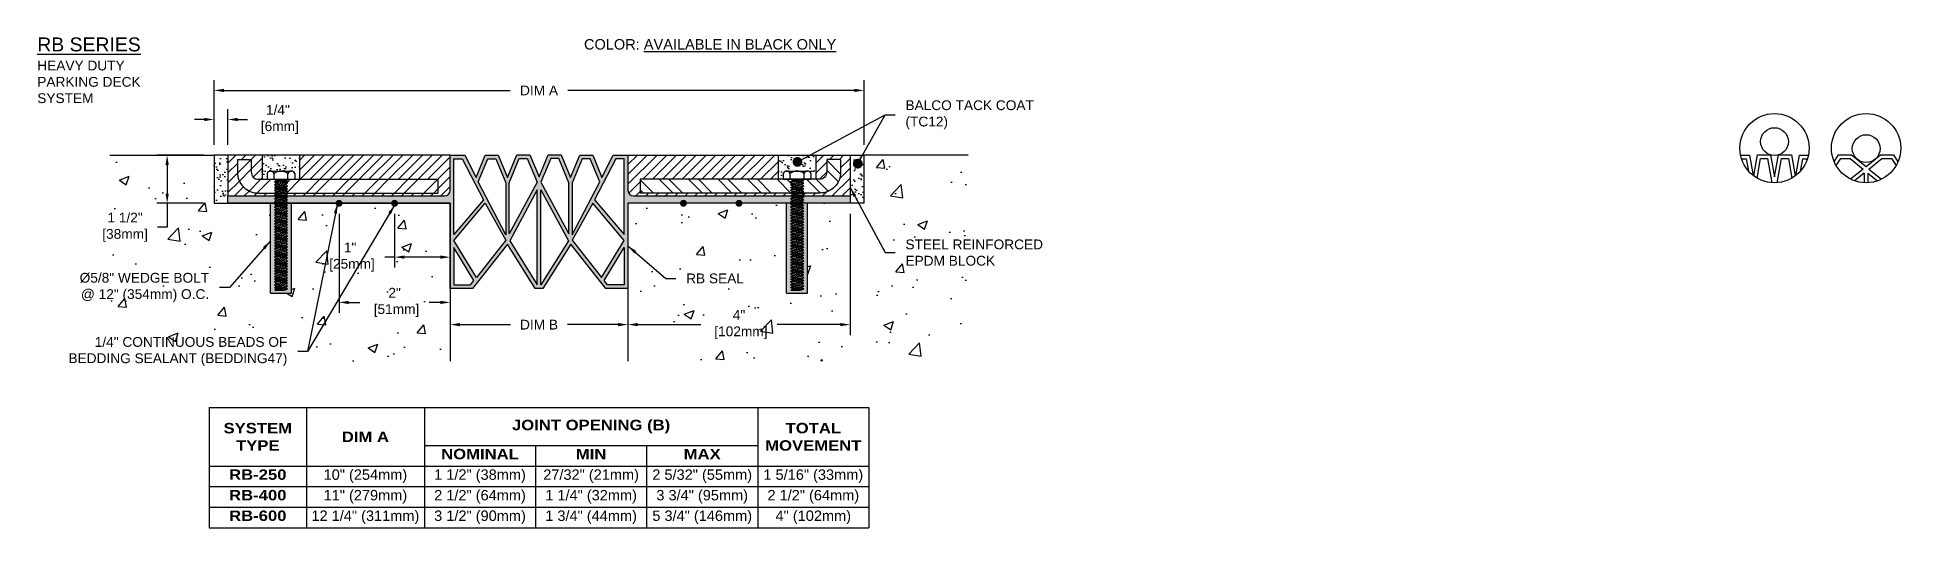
# Model space of a CAD drawing. Header units: inches. Extents: x 0 to 33.5, y -2.3 to 6.6.
import ezdxf

# ---------------------------------------------------------------- set-up
doc = ezdxf.new("R2010")
doc.units = ezdxf.units.IN
doc.header["$MEASUREMENT"] = 0
for name, color, linetype in [('Adhesives', 2, 'Continuous'), ('Anchors', 4, 'Continuous'), ('Border', 7, 'Continuous'), ('Conditions', 1, 'Continuous'), ('Dimensions', 3, 'Continuous'), ('SEAL', 5, 'Continuous'), ('TABLE', 1, 'Continuous'), ('Text', 2, 'Continuous')]:
    doc.layers.add(name, color=color, linetype=linetype)
doc.styles.add('ARIAL', font='arial.ttf')
doc.styles.add('Arial Bold', font='')
doc.styles.get("Standard").update_dxf_attribs({"font": 'arial.ttf'})
doc.styles.get('Arial Bold').set_extended_font_data('Arial Black')
doc.dimstyles.new('ARIAL', dxfattribs={"dimscale": 1.5, "dimtxt": 0.1175, "dimasz": 0.1175, "dimexe": 0.125, "dimexo": 0.125, "dimgap": 0.125, "dimtad": 0, "dimtih": 1, "dimtoh": 1, "dimdec": 5, "dimzin": 0, "dimdsep": 46, "dimlunit": 4, "dimtxsty": 'ARIAL', "dimcen": 0.09, "dimadec": 0, "dimazin": 0, "dimtfac": 1, "dimtdec": 5, "dimtofl": 0, "dimtmove": 0, "dimatfit": 3, "dimfxl": 0, "dimfrac": 2, "dimtolj": 1, "dimtzin": 0, "dimarcsym": 0})

# ---------------------------------------------------------------- blocks, each defined once
blk = doc.blocks.new('RB SEAL')
h = blk.add_hatch(color=256)
h.paths.add_polyline_path([(11.583, 1.717), (7.683, 1.717, -0.414214), (7.583, 1.817), (7.583, 2.45), (7.316, 2.45), (7.116, 2.05), (6.95, 2.45), (6.716, 2.45), (6.55, 2.05), (6.383, 2.455), (6.15, 2.455), (5.983, 2.058), (5.816, 2.455), (5.583, 2.455), (5.416, 2.05), (5.25, 2.45), (5.016, 2.45), (4.85, 2.05), (4.65, 2.45), (4.383, 2.45), (4.383, 1.817, -0.414214), (4.283, 1.717), (0.383, 1.717), (0.383, 1.584), (4.383, 1.584), (4.383, 0.05), (4.783, 0.05), (5.413, 0.85), (5.913, 0.05), (6.053, 0.05), (6.553, 0.85), (7.183, 0.05), (7.583, 0.05), (7.583, 1.584), (11.583, 1.584)])
h.paths.add_polyline_path([(4.45, 2.384), (4.599, 2.384), (4.983, 1.647), (4.45, 1.02)], flags=16)
h.paths.add_polyline_path([(5.016, 1.584), (5.386, 0.922), (4.856, 0.25), (4.45, 0.917)], flags=17)
h.paths.add_polyline_path([(4.889, 1.972), (5.061, 2.384), (5.205, 2.384), (5.386, 1.95), (5.386, 1.019)], flags=16)
h.paths.add_polyline_path([(4.45, 0.789), (4.812, 0.194), (4.751, 0.117), (4.45, 0.117)], flags=16)
h.paths.add_polyline_path([(5.447, 1.95), (5.628, 2.388), (5.772, 2.388), (5.95, 1.965), (5.447, 1.036)], flags=16)
h.paths.add_polyline_path([(5.95, 1.825), (5.95, 0.117), (5.455, 0.909)], flags=16)
h.paths.add_polyline_path([(6.016, 1.825), (6.511, 0.909), (6.016, 0.117)], flags=16)
h.paths.add_polyline_path([(6.016, 1.965), (6.194, 2.388), (6.338, 2.388), (6.519, 1.95), (6.519, 1.036)], flags=16)
h.paths.add_polyline_path([(6.58, 1.95), (6.761, 2.384), (6.905, 2.384), (7.077, 1.972), (6.58, 1.019)], flags=16)
h.paths.add_polyline_path([(6.58, 0.922), (6.95, 1.584), (7.516, 0.917), (7.11, 0.25)], flags=16)
h.paths.add_polyline_path([(6.983, 1.647), (7.367, 2.384), (7.516, 2.384), (7.516, 1.02)], flags=16)
h.paths.add_polyline_path([(7.154, 0.194), (7.516, 0.789), (7.516, 0.117), (7.215, 0.117)], flags=16)
for p, q in [((4.383, 1.817), (4.383, 2.45)), ((4.383, 2.45), (4.65, 2.45)), ((4.65, 2.45), (4.85, 2.05)), ((4.85, 2.05), (5.016, 2.45)), ((5.016, 2.45), (5.25, 2.45)), ((5.25, 2.45), (5.416, 2.05)), ((5.416, 2.05), (5.583, 2.455)), ((5.583, 2.455), (5.816, 2.455)), ((5.816, 2.455), (5.983, 2.058)), ((5.983, 2.058), (6.15, 2.455)), ((6.15, 2.455), (6.383, 2.455)), ((6.383, 2.455), (6.55, 2.05)), ((6.55, 2.05), (6.716, 2.45)), ((6.716, 2.45), (6.95, 2.45)), ((6.95, 2.45), (7.116, 2.05)), ((7.116, 2.05), (7.316, 2.45)), ((7.316, 2.45), (7.583, 2.45)), ((7.583, 2.45), (7.583, 1.817)), ((0.383, 1.584), (0.383, 1.717)), ((0.383, 1.717), (4.283, 1.717)), ((7.683, 1.717), (11.583, 1.717)), ((11.583, 1.717), (11.583, 1.584)), ((4.383, 1.584), (0.383, 1.584)), ((4.383, 0.05), (4.383, 1.584)), ((11.583, 1.584), (7.583, 1.584)), ((7.583, 1.584), (7.583, 0.05)), ((5.413, 0.85), (4.783, 0.05)), ((5.913, 0.05), (5.413, 0.85)), ((6.553, 0.85), (6.053, 0.05)), ((7.183, 0.05), (6.553, 0.85)), ((4.783, 0.05), (4.383, 0.05)), ((6.053, 0.05), (5.913, 0.05)), ((7.583, 0.05), (7.183, 0.05))]:
    blk.add_line(p, q)
for points in [[(4.45, 1.02), (4.45, 2.384), (4.599, 2.384), (4.983, 1.647)], [(5.386, 1.019), (4.889, 1.972), (5.061, 2.384), (5.205, 2.384), (5.386, 1.95)], [(5.772, 2.388), (5.95, 1.965), (5.447, 1.036), (5.447, 1.95), (5.628, 2.388)], [(6.194, 2.388), (6.016, 1.965), (6.519, 1.036), (6.519, 1.95), (6.338, 2.388)], [(6.58, 1.019), (7.077, 1.972), (6.905, 2.384), (6.761, 2.384), (6.58, 1.95)], [(7.516, 1.02), (7.516, 2.384), (7.367, 2.384), (6.983, 1.647)], [(5.95, 0.117), (5.95, 1.825), (5.455, 0.909)], [(6.016, 0.117), (6.016, 1.825), (6.511, 0.909)], [(5.386, 0.922), (4.856, 0.25), (4.45, 0.917), (5.016, 1.584)], [(6.58, 0.922), (7.11, 0.25), (7.516, 0.917), (6.95, 1.584)], [(4.751, 0.117), (4.812, 0.194), (4.45, 0.789), (4.45, 0.117)], [(7.215, 0.117), (7.154, 0.194), (7.516, 0.789), (7.516, 0.117)]]:
    blk.add_lwpolyline(points, close=True)
for centre, start, end in [((4.283, 1.817), 270, 0), ((7.683, 1.817), 180, 270)]:
    blk.add_arc(centre, 0.1, start, end)
blk = doc.blocks.new('EPOXY ANCHOR')
blk.add_hatch(color=256).paths.add_polyline_path([(0.188, -0.435), (0.102, -0.435), (0.085, -0.445), (0.085, -0.455), (0.119, -0.475), (0.085, -0.495), (0.085, -0.505), (0.119, -0.525), (0.085, -0.545), (0.085, -0.555), (0.119, -0.575), (0.085, -0.595), (0.085, -0.605), (0.119, -0.625), (0.085, -0.645), (0.085, -0.655), (0.119, -0.675), (0.085, -0.695), (0.085, -0.705), (0.119, -0.725), (0.085, -0.745), (0.085, -0.755), (0.119, -0.775), (0.085, -0.795), (0.085, -0.805), (0.119, -0.825), (0.085, -0.845), (0.085, -0.855), (0.119, -0.875), (0.085, -0.895), (0.085, -0.905), (0.119, -0.925), (0.085, -0.945), (0.085, -0.955), (0.119, -0.975), (0.085, -0.995), (0.085, -1.005), (0.119, -1.025), (0.085, -1.045), (0.085, -1.055), (0.119, -1.075), (0.085, -1.095), (0.085, -1.105), (0.119, -1.125), (0.085, -1.145), (0.085, -1.155), (0.119, -1.175), (0.085, -1.195), (0.085, -1.205), (0.119, -1.225), (0.085, -1.245), (0.085, -1.255), (0.119, -1.275), (0.085, -1.295), (0.085, -1.305), (0.119, -1.325), (0.085, -1.345), (0.085, -1.355), (0.119, -1.375), (0.085, -1.395), (0.085, -1.405), (0.119, -1.425), (0.085, -1.445), (0.085, -1.455), (0.119, -1.475), (0.085, -1.495), (0.085, -1.505), (0.119, -1.525), (0.085, -1.545), (0.085, -1.555), (0.119, -1.575), (0.085, -1.595), (0.085, -1.605), (0.119, -1.625), (0.085, -1.645), (0.085, -1.655), (0.119, -1.675), (0.085, -1.695), (0.085, -1.705), (0.119, -1.725), (0.085, -1.745), (0.085, -1.755), (0.119, -1.775), (0.085, -1.795), (0.085, -1.805), (0.119, -1.825), (0.085, -1.845), (0.085, -1.855), (0.119, -1.875), (0.085, -1.895), (0.085, -1.905), (0.119, -1.925), (0.085, -1.945), (0.085, -1.955), (0.119, -1.975), (0.085, -1.995), (0.048, -2), (-0.11, -2), (-0.085, -1.98), (-0.085, -1.97), (-0.119, -1.95), (-0.085, -1.93), (-0.085, -1.92), (-0.119, -1.9), (-0.085, -1.88), (-0.085, -1.87), (-0.119, -1.85), (-0.085, -1.83), (-0.085, -1.82), (-0.119, -1.8), (-0.085, -1.78), (-0.085, -1.77), (-0.119, -1.75), (-0.085, -1.73), (-0.085, -1.72), (-0.119, -1.7), (-0.085, -1.68), (-0.085, -1.67), (-0.119, -1.65), (-0.085, -1.63), (-0.085, -1.62), (-0.119, -1.6), (-0.085, -1.58), (-0.085, -1.57), (-0.119, -1.55), (-0.085, -1.53), (-0.085, -1.52), (-0.119, -1.5), (-0.085, -1.48), (-0.085, -1.47), (-0.119, -1.45), (-0.085, -1.43), (-0.085, -1.42), (-0.119, -1.4), (-0.085, -1.38), (-0.085, -1.37), (-0.119, -1.35), (-0.085, -1.33), (-0.085, -1.32), (-0.119, -1.3), (-0.085, -1.28), (-0.085, -1.27), (-0.119, -1.25), (-0.085, -1.23), (-0.085, -1.22), (-0.119, -1.2), (-0.085, -1.18), (-0.085, -1.17), (-0.119, -1.15), (-0.085, -1.13), (-0.085, -1.12), (-0.119, -1.1), (-0.085, -1.08), (-0.085, -1.07), (-0.119, -1.05), (-0.085, -1.03), (-0.085, -1.02), (-0.119, -1), (-0.085, -0.98), (-0.085, -0.97), (-0.119, -0.95), (-0.085, -0.93), (-0.085, -0.92), (-0.119, -0.9), (-0.085, -0.88), (-0.085, -0.87), (-0.119, -0.85), (-0.085, -0.83), (-0.085, -0.82), (-0.119, -0.8), (-0.085, -0.78), (-0.085, -0.77), (-0.119, -0.75), (-0.085, -0.73), (-0.085, -0.72), (-0.119, -0.7), (-0.085, -0.68), (-0.085, -0.67), (-0.119, -0.65), (-0.085, -0.63), (-0.085, -0.62), (-0.119, -0.6), (-0.085, -0.58), (-0.085, -0.57), (-0.119, -0.55), (-0.085, -0.53), (-0.085, -0.52), (-0.119, -0.5), (-0.085, -0.48), (-0.085, -0.47), (-0.119, -0.45), (-0.093, -0.435), (-0.188, -0.435), (-0.188, -2.05), (0.188, -2.05)])
for p, q in [((-0.25, 0.104), (-0.25, 0)), ((-0.25, 0), (0.25, 0)), ((-0.188, 0.144), (0.188, 0.144)), ((-0.125, 0), (-0.125, 0.104)), ((-0.085, -0.02), (0.048, 0)), ((0.085, 0), (0.085, -0.005)), ((0.125, 0), (0.125, 0.104)), ((0.25, 0.104), (0.25, 0)), ((-0.119, 0), (-0.085, -0.02)), ((-0.119, -0.05), (0.119, -0.025)), ((-0.119, -0.05), (-0.085, -0.03)), ((-0.119, -0.05), (-0.085, -0.07)), ((-0.119, -0.1), (0.119, -0.075)), ((-0.119, -0.1), (-0.085, -0.08)), ((-0.119, -0.1), (-0.085, -0.12)), ((-0.119, -0.15), (0.119, -0.125)), ((-0.119, -0.15), (-0.085, -0.13)), ((-0.119, -0.15), (-0.085, -0.17)), ((-0.119, -0.2), (0.119, -0.175)), ((-0.119, -0.2), (-0.085, -0.18)), ((-0.119, -0.2), (-0.085, -0.22)), ((-0.119, -0.25), (0.119, -0.225)), ((-0.119, -0.25), (-0.085, -0.23)), ((-0.119, -0.25), (-0.085, -0.27)), ((-0.119, -0.3), (0.119, -0.275)), ((-0.119, -0.3), (-0.085, -0.28)), ((-0.119, -0.3), (-0.085, -0.32)), ((-0.119, -0.35), (0.119, -0.325)), ((-0.119, -0.35), (-0.085, -0.33)), ((-0.085, -0.03), (0.085, -0.005)), ((-0.085, -0.02), (-0.085, -0.03)), ((-0.085, -0.07), (0.085, -0.045)), ((-0.085, -0.08), (0.085, -0.055)), ((-0.085, -0.07), (-0.085, -0.08)), ((-0.085, -0.12), (0.085, -0.095)), ((-0.085, -0.13), (0.085, -0.105)), ((-0.085, -0.12), (-0.085, -0.13)), ((-0.085, -0.17), (0.085, -0.145)), ((-0.085, -0.18), (0.085, -0.155)), ((-0.085, -0.17), (-0.085, -0.18)), ((-0.085, -0.22), (0.085, -0.195)), ((-0.085, -0.23), (0.085, -0.205)), ((-0.085, -0.22), (-0.085, -0.23)), ((-0.085, -0.27), (0.085, -0.245)), ((-0.085, -0.28), (0.085, -0.255)), ((-0.085, -0.27), (-0.085, -0.28)), ((-0.085, -0.32), (0.085, -0.295)), ((-0.085, -0.33), (0.085, -0.305)), ((-0.085, -0.32), (-0.085, -0.33)), ((0.119, -0.025), (0.085, -0.005)), ((0.119, -0.025), (0.085, -0.045)), ((0.085, -0.045), (0.085, -0.055)), ((0.119, -0.075), (0.085, -0.055)), ((0.119, -0.075), (0.085, -0.095)), ((0.085, -0.095), (0.085, -0.105)), ((0.119, -0.125), (0.085, -0.105)), ((0.119, -0.125), (0.085, -0.145)), ((0.085, -0.145), (0.085, -0.155)), ((0.119, -0.175), (0.085, -0.155)), ((0.119, -0.175), (0.085, -0.195)), ((0.085, -0.195), (0.085, -0.205)), ((0.119, -0.225), (0.085, -0.205)), ((0.119, -0.225), (0.085, -0.245)), ((0.085, -0.245), (0.085, -0.255)), ((0.119, -0.275), (0.085, -0.255)), ((0.119, -0.275), (0.085, -0.295)), ((0.085, -0.295), (0.085, -0.305)), ((0.119, -0.325), (0.085, -0.305)), ((0.119, -0.325), (0.085, -0.345)), ((-0.188, -2.05), (-0.188, -0.435)), ((-0.119, -0.35), (-0.085, -0.37)), ((-0.119, -0.4), (0.119, -0.375)), ((-0.119, -0.4), (-0.085, -0.38)), ((-0.119, -0.4), (-0.085, -0.42)), ((-0.119, -0.45), (0.119, -0.425)), ((-0.119, -0.45), (-0.085, -0.43)), ((-0.119, -0.45), (-0.085, -0.47)), ((-0.119, -0.5), (0.119, -0.475)), ((-0.119, -0.5), (-0.085, -0.48)), ((-0.119, -0.5), (-0.085, -0.52)), ((-0.119, -0.55), (0.119, -0.525)), ((-0.119, -0.55), (-0.085, -0.53)), ((-0.119, -0.55), (-0.085, -0.57)), ((-0.119, -0.6), (0.119, -0.575)), ((-0.119, -0.6), (-0.085, -0.58)), ((-0.119, -0.6), (-0.085, -0.62)), ((-0.119, -0.65), (0.119, -0.625)), ((-0.119, -0.65), (-0.085, -0.63)), ((-0.119, -0.65), (-0.085, -0.67)), ((-0.085, -0.37), (0.085, -0.345)), ((-0.085, -0.38), (0.085, -0.355)), ((-0.085, -0.37), (-0.085, -0.38)), ((-0.085, -0.42), (0.085, -0.395)), ((-0.085, -0.43), (0.085, -0.405)), ((-0.085, -0.42), (-0.085, -0.43)), ((-0.085, -0.47), (0.085, -0.445)), ((-0.085, -0.48), (0.085, -0.455)), ((-0.085, -0.47), (-0.085, -0.48)), ((-0.085, -0.52), (0.085, -0.495)), ((-0.085, -0.53), (0.085, -0.505)), ((-0.085, -0.52), (-0.085, -0.53)), ((-0.085, -0.57), (0.085, -0.545)), ((-0.085, -0.58), (0.085, -0.555)), ((-0.085, -0.57), (-0.085, -0.58)), ((-0.085, -0.62), (0.085, -0.595)), ((-0.085, -0.63), (0.085, -0.605)), ((-0.085, -0.62), (-0.085, -0.63)), ((-0.085, -0.67), (0.085, -0.645)), ((-0.085, -0.68), (0.085, -0.655)), ((-0.085, -0.67), (-0.085, -0.68)), ((0.085, -0.345), (0.085, -0.355)), ((0.119, -0.375), (0.085, -0.355)), ((0.119, -0.375), (0.085, -0.395)), ((0.085, -0.395), (0.085, -0.405)), ((0.119, -0.425), (0.085, -0.405)), ((0.119, -0.425), (0.085, -0.445)), ((0.085, -0.445), (0.085, -0.455)), ((0.119, -0.475), (0.085, -0.455)), ((0.119, -0.475), (0.085, -0.495)), ((0.085, -0.495), (0.085, -0.505)), ((0.119, -0.525), (0.085, -0.505)), ((0.119, -0.525), (0.085, -0.545)), ((0.085, -0.545), (0.085, -0.555)), ((0.119, -0.575), (0.085, -0.555)), ((0.119, -0.575), (0.085, -0.595)), ((0.085, -0.595), (0.085, -0.605)), ((0.119, -0.625), (0.085, -0.605)), ((0.119, -0.625), (0.085, -0.645)), ((0.085, -0.645), (0.085, -0.655)), ((0.119, -0.675), (0.085, -0.655)), ((0.188, -2.05), (0.188, -0.435)), ((-0.119, -0.7), (0.119, -0.675)), ((-0.119, -0.7), (-0.085, -0.68)), ((-0.119, -0.7), (-0.085, -0.72)), ((-0.119, -0.75), (0.119, -0.725)), ((-0.119, -0.75), (-0.085, -0.73)), ((-0.119, -0.75), (-0.085, -0.77)), ((-0.119, -0.8), (0.119, -0.775)), ((-0.119, -0.8), (-0.085, -0.78)), ((-0.119, -0.8), (-0.085, -0.82)), ((-0.119, -0.85), (0.119, -0.825)), ((-0.119, -0.85), (-0.085, -0.83)), ((-0.119, -0.85), (-0.085, -0.87)), ((-0.119, -0.9), (0.119, -0.875)), ((-0.119, -0.9), (-0.085, -0.88)), ((-0.119, -0.9), (-0.085, -0.92)), ((-0.119, -0.95), (0.119, -0.925)), ((-0.119, -0.95), (-0.085, -0.93)), ((-0.119, -0.95), (-0.085, -0.97)), ((-0.119, -1), (0.119, -0.975)), ((-0.119, -1), (-0.085, -0.98)), ((-0.119, -1), (-0.085, -1.02)), ((-0.085, -0.72), (0.085, -0.695)), ((-0.085, -0.73), (0.085, -0.705)), ((-0.085, -0.72), (-0.085, -0.73)), ((-0.085, -0.77), (0.085, -0.745)), ((-0.085, -0.78), (0.085, -0.755)), ((-0.085, -0.77), (-0.085, -0.78)), ((-0.085, -0.82), (0.085, -0.795)), ((-0.085, -0.83), (0.085, -0.805)), ((-0.085, -0.82), (-0.085, -0.83)), ((-0.085, -0.87), (0.085, -0.845)), ((-0.085, -0.88), (0.085, -0.855)), ((-0.085, -0.87), (-0.085, -0.88)), ((-0.085, -0.92), (0.085, -0.895)), ((-0.085, -0.93), (0.085, -0.905)), ((-0.085, -0.92), (-0.085, -0.93)), ((-0.085, -0.97), (0.085, -0.945)), ((-0.085, -0.98), (0.085, -0.955)), ((-0.085, -0.97), (-0.085, -0.98)), ((-0.085, -1.02), (0.085, -0.995)), ((-0.085, -1.03), (0.085, -1.005)), ((0.119, -0.675), (0.085, -0.695)), ((0.085, -0.695), (0.085, -0.705)), ((0.119, -0.725), (0.085, -0.705)), ((0.119, -0.725), (0.085, -0.745)), ((0.085, -0.745), (0.085, -0.755)), ((0.119, -0.775), (0.085, -0.755)), ((0.119, -0.775), (0.085, -0.795)), ((0.085, -0.795), (0.085, -0.805)), ((0.119, -0.825), (0.085, -0.805)), ((0.119, -0.825), (0.085, -0.845)), ((0.085, -0.845), (0.085, -0.855)), ((0.119, -0.875), (0.085, -0.855)), ((0.119, -0.875), (0.085, -0.895)), ((0.085, -0.895), (0.085, -0.905)), ((0.119, -0.925), (0.085, -0.905)), ((0.119, -0.925), (0.085, -0.945)), ((0.085, -0.945), (0.085, -0.955)), ((0.119, -0.975), (0.085, -0.955)), ((0.119, -0.975), (0.085, -0.995)), ((0.085, -0.995), (0.085, -1.005)), ((0.119, -1.025), (0.085, -1.005)), ((-0.119, -1.05), (0.119, -1.025)), ((-0.119, -1.05), (-0.085, -1.03)), ((-0.119, -1.05), (-0.085, -1.07)), ((-0.119, -1.1), (0.119, -1.075)), ((-0.119, -1.1), (-0.085, -1.08)), ((-0.119, -1.1), (-0.085, -1.12)), ((-0.119, -1.15), (0.119, -1.125)), ((-0.119, -1.15), (-0.085, -1.13)), ((-0.119, -1.15), (-0.085, -1.17)), ((-0.119, -1.2), (0.119, -1.175)), ((-0.119, -1.2), (-0.085, -1.18)), ((-0.119, -1.2), (-0.085, -1.22)), ((-0.119, -1.25), (0.119, -1.225)), ((-0.119, -1.25), (-0.085, -1.23)), ((-0.119, -1.25), (-0.085, -1.27)), ((-0.119, -1.3), (0.119, -1.275)), ((-0.119, -1.3), (-0.085, -1.28)), ((-0.119, -1.3), (-0.085, -1.32)), ((-0.119, -1.35), (0.119, -1.325)), ((-0.119, -1.35), (-0.085, -1.33)), ((-0.085, -1.02), (-0.085, -1.03)), ((-0.085, -1.07), (0.085, -1.045)), ((-0.085, -1.08), (0.085, -1.055)), ((-0.085, -1.07), (-0.085, -1.08)), ((-0.085, -1.12), (0.085, -1.095)), ((-0.085, -1.13), (0.085, -1.105)), ((-0.085, -1.12), (-0.085, -1.13)), ((-0.085, -1.17), (0.085, -1.145)), ((-0.085, -1.18), (0.085, -1.155)), ((-0.085, -1.17), (-0.085, -1.18)), ((-0.085, -1.22), (0.085, -1.195)), ((-0.085, -1.23), (0.085, -1.205)), ((-0.085, -1.22), (-0.085, -1.23)), ((-0.085, -1.27), (0.085, -1.245)), ((-0.085, -1.28), (0.085, -1.255)), ((-0.085, -1.27), (-0.085, -1.28)), ((-0.085, -1.32), (0.085, -1.295)), ((-0.085, -1.33), (0.085, -1.305)), ((-0.085, -1.32), (-0.085, -1.33)), ((0.119, -1.025), (0.085, -1.045)), ((0.085, -1.045), (0.085, -1.055)), ((0.119, -1.075), (0.085, -1.055)), ((0.119, -1.075), (0.085, -1.095)), ((0.085, -1.095), (0.085, -1.105)), ((0.119, -1.125), (0.085, -1.105)), ((0.119, -1.125), (0.085, -1.145)), ((0.085, -1.145), (0.085, -1.155)), ((0.119, -1.175), (0.085, -1.155)), ((0.119, -1.175), (0.085, -1.195)), ((0.085, -1.195), (0.085, -1.205)), ((0.119, -1.225), (0.085, -1.205)), ((0.119, -1.225), (0.085, -1.245)), ((0.085, -1.245), (0.085, -1.255)), ((0.119, -1.275), (0.085, -1.255)), ((0.119, -1.275), (0.085, -1.295)), ((0.085, -1.295), (0.085, -1.305)), ((0.119, -1.325), (0.085, -1.305)), ((0.119, -1.325), (0.085, -1.345)), ((-0.119, -1.35), (-0.085, -1.37)), ((-0.119, -1.4), (0.119, -1.375)), ((-0.119, -1.4), (-0.085, -1.38)), ((-0.119, -1.4), (-0.085, -1.42)), ((-0.119, -1.45), (0.119, -1.425)), ((-0.119, -1.45), (-0.085, -1.43)), ((-0.119, -1.45), (-0.085, -1.47)), ((-0.119, -1.5), (0.119, -1.475)), ((-0.119, -1.5), (-0.085, -1.48)), ((-0.119, -1.5), (-0.085, -1.52)), ((-0.119, -1.55), (0.119, -1.525)), ((-0.119, -1.55), (-0.085, -1.53)), ((-0.119, -1.55), (-0.085, -1.57)), ((-0.119, -1.6), (0.119, -1.575)), ((-0.119, -1.6), (-0.085, -1.58)), ((-0.119, -1.6), (-0.085, -1.62)), ((-0.119, -1.65), (0.119, -1.625)), ((-0.119, -1.65), (-0.085, -1.63)), ((-0.119, -1.65), (-0.085, -1.67)), ((-0.119, -1.7), (0.119, -1.675)), ((-0.085, -1.37), (0.085, -1.345)), ((-0.085, -1.38), (0.085, -1.355)), ((-0.085, -1.37), (-0.085, -1.38)), ((-0.085, -1.42), (0.085, -1.395)), ((-0.085, -1.43), (0.085, -1.405)), ((-0.085, -1.42), (-0.085, -1.43)), ((-0.085, -1.47), (0.085, -1.445)), ((-0.085, -1.48), (0.085, -1.455)), ((-0.085, -1.47), (-0.085, -1.48)), ((-0.085, -1.52), (0.085, -1.495)), ((-0.085, -1.53), (0.085, -1.505)), ((-0.085, -1.52), (-0.085, -1.53)), ((-0.085, -1.57), (0.085, -1.545)), ((-0.085, -1.58), (0.085, -1.555)), ((-0.085, -1.57), (-0.085, -1.58)), ((-0.085, -1.62), (0.085, -1.595)), ((-0.085, -1.63), (0.085, -1.605)), ((-0.085, -1.62), (-0.085, -1.63)), ((-0.085, -1.67), (0.085, -1.645)), ((-0.085, -1.68), (0.085, -1.655)), ((-0.085, -1.67), (-0.085, -1.68)), ((0.085, -1.345), (0.085, -1.355)), ((0.119, -1.375), (0.085, -1.355)), ((0.119, -1.375), (0.085, -1.395)), ((0.085, -1.395), (0.085, -1.405)), ((0.119, -1.425), (0.085, -1.405)), ((0.119, -1.425), (0.085, -1.445)), ((0.085, -1.445), (0.085, -1.455)), ((0.119, -1.475), (0.085, -1.455)), ((0.119, -1.475), (0.085, -1.495)), ((0.085, -1.495), (0.085, -1.505)), ((0.119, -1.525), (0.085, -1.505)), ((0.119, -1.525), (0.085, -1.545)), ((0.085, -1.545), (0.085, -1.555)), ((0.119, -1.575), (0.085, -1.555)), ((0.119, -1.575), (0.085, -1.595)), ((0.085, -1.595), (0.085, -1.605)), ((0.119, -1.625), (0.085, -1.605)), ((0.119, -1.625), (0.085, -1.645)), ((0.085, -1.645), (0.085, -1.655)), ((0.119, -1.675), (0.085, -1.655)), ((0.119, -1.675), (0.085, -1.695)), ((-0.119, -1.7), (-0.085, -1.68)), ((-0.119, -1.7), (-0.085, -1.72)), ((-0.119, -1.75), (0.119, -1.725)), ((-0.119, -1.75), (-0.085, -1.73)), ((-0.119, -1.75), (-0.085, -1.77)), ((-0.119, -1.8), (0.119, -1.775)), ((-0.119, -1.8), (-0.085, -1.78)), ((-0.119, -1.8), (-0.085, -1.82)), ((-0.119, -1.85), (0.119, -1.825)), ((-0.119, -1.85), (-0.085, -1.83)), ((-0.119, -1.85), (-0.085, -1.87)), ((-0.119, -1.9), (0.119, -1.875)), ((-0.119, -1.9), (-0.085, -1.88)), ((-0.119, -1.9), (-0.085, -1.92)), ((-0.119, -1.95), (0.119, -1.925)), ((-0.119, -1.95), (-0.085, -1.93)), ((-0.119, -1.95), (-0.085, -1.97)), ((-0.11, -2), (0.119, -1.975)), ((-0.11, -2), (-0.085, -1.98)), ((-0.11, -2), (0.048, -2)), ((-0.085, -1.72), (0.085, -1.695)), ((-0.085, -1.73), (0.085, -1.705)), ((-0.085, -1.72), (-0.085, -1.73)), ((-0.085, -1.77), (0.085, -1.745)), ((-0.085, -1.78), (0.085, -1.755)), ((-0.085, -1.77), (-0.085, -1.78)), ((-0.085, -1.82), (0.085, -1.795)), ((-0.085, -1.83), (0.085, -1.805)), ((-0.085, -1.82), (-0.085, -1.83)), ((-0.085, -1.87), (0.085, -1.845)), ((-0.085, -1.88), (0.085, -1.855)), ((-0.085, -1.87), (-0.085, -1.88)), ((-0.085, -1.92), (0.085, -1.895)), ((-0.085, -1.93), (0.085, -1.905)), ((-0.085, -1.92), (-0.085, -1.93)), ((-0.085, -1.97), (0.085, -1.945)), ((-0.085, -1.98), (0.085, -1.955)), ((-0.085, -1.97), (-0.085, -1.98)), ((0.048, -2), (0.085, -1.995)), ((0.085, -1.695), (0.085, -1.705)), ((0.119, -1.725), (0.085, -1.705)), ((0.119, -1.725), (0.085, -1.745)), ((0.085, -1.745), (0.085, -1.755)), ((0.119, -1.775), (0.085, -1.755)), ((0.119, -1.775), (0.085, -1.795)), ((0.085, -1.795), (0.085, -1.805)), ((0.119, -1.825), (0.085, -1.805)), ((0.119, -1.825), (0.085, -1.845)), ((0.085, -1.845), (0.085, -1.855)), ((0.119, -1.875), (0.085, -1.855)), ((0.119, -1.875), (0.085, -1.895)), ((0.085, -1.895), (0.085, -1.905)), ((0.119, -1.925), (0.085, -1.905)), ((0.119, -1.925), (0.085, -1.945)), ((0.085, -1.945), (0.085, -1.955)), ((0.119, -1.975), (0.085, -1.955)), ((0.119, -1.975), (0.085, -1.995)), ((-0.188, -2.05), (0.188, -2.05))]:
    blk.add_line(p, q)
for centre, radius, start, end in [((-0.188, 0.075), 0.0688, 24.7615, 155.2385), ((0, -0.071), 0.215, 54.5107, 125.4893), ((0.188, 0.075), 0.0688, 24.7615, 155.2385)]:
    blk.add_arc(centre, radius, start, end)
blk = doc.blocks.new('*D2')
at = {"layer": 'Defpoints', "color": 0}
for p in [(3.423, 5.092), (3.173, 4.45), (3.423, 4.45)]:
    blk.add_point(p, dxfattribs=at)
at = {"layer": 'Dimensions', "color": 0, "lineweight": -2}
for p, q in [((2.996, 5.092), (2.82, 5.092)), ((3.173, 4.638), (3.173, 5.28)), ((3.423, 4.638), (3.423, 5.28)), ((3.599, 5.092), (3.775, 5.092))]:
    blk.add_line(p, q, dxfattribs=at)
at = {"layer": 'Dimensions', "color": 0}
for points in [[(2.996, 5.122), (2.996, 5.063), (3.173, 5.092)], [(3.599, 5.122), (3.599, 5.063), (3.423, 5.092)]]:
    blk.add_solid(points, dxfattribs=at)
at = {"layer": 'Dimensions', "color": 0, "insert": (4.323, 5.092), "char_height": 0.1762, "attachment_point": 5, "style": 'ARIAL'}
blk.add_mtext('\\A1;1/4"\\P [6mm]', dxfattribs=at)
blk = doc.blocks.new('*D3')
at = {"layer": 'Defpoints', "color": 0}
for p in [(14.873, 5.616), (3.173, 4.45), (14.873, 4.45)]:
    blk.add_point(p, dxfattribs=at)
at = {"layer": 'Dimensions', "color": 0, "lineweight": -2}
for p, q in [((3.173, 4.638), (3.173, 5.803)), ((14.873, 4.638), (14.873, 5.803)), ((3.349, 5.616), (8.503, 5.616)), ((14.696, 5.616), (9.543, 5.616))]:
    blk.add_line(p, q, dxfattribs=at)
at = {"layer": 'Dimensions', "color": 0}
for points in [[(3.349, 5.645), (3.349, 5.587), (3.173, 5.616)], [(14.696, 5.645), (14.696, 5.587), (14.873, 5.616)]]:
    blk.add_solid(points, dxfattribs=at)
at = {"layer": 'Dimensions', "color": 0, "insert": (9.023, 5.616), "char_height": 0.1762, "attachment_point": 5, "style": 'ARIAL'}
blk.add_mtext('\\A1;DIM A', dxfattribs=at)
blk = doc.blocks.new('*D4')
at = {"layer": 'Defpoints', "color": 0}
for p in [(2.329, 4.45), (3.173, 4.45), (3.173, 3.584)]:
    blk.add_point(p, dxfattribs=at)
at = {"layer": 'Dimensions', "color": 0, "lineweight": -2}
for p, q in [((2.985, 4.45), (2.141, 4.45)), ((2.329, 4.274), (2.329, 3.76)), ((2.985, 3.584), (2.141, 3.584)), ((2.329, 3.584), (2.329, 3.153)), ((2.329, 3.153), (2.153, 3.153))]:
    blk.add_line(p, q, dxfattribs=at)
at = {"layer": 'Dimensions', "color": 0}
for points in [[(2.299, 4.274), (2.358, 4.274), (2.329, 4.45)], [(2.299, 3.76), (2.358, 3.76), (2.329, 3.584)]]:
    blk.add_solid(points, dxfattribs=at)
at = {"layer": 'Dimensions', "color": 0, "insert": (1.571, 3.153), "char_height": 0.1762, "attachment_point": 5, "style": 'ARIAL'}
blk.add_mtext('\\A1;1 1/2"\\P[38mm]', dxfattribs=at)
blk = doc.blocks.new('*D5')
at = {"layer": 'Defpoints', "color": 0}
for p in [(10.623, 3.584), (14.623, 3.584), (10.623, 1.4)]:
    blk.add_point(p, dxfattribs=at)
at = {"layer": 'Dimensions', "color": 0, "lineweight": -2}
for p, q in [((10.623, 3.396), (10.623, 1.213)), ((14.623, 3.396), (14.623, 1.213)), ((10.799, 1.4), (11.938, 1.4)), ((14.446, 1.4), (13.307, 1.4))]:
    blk.add_line(p, q, dxfattribs=at)
at = {"layer": 'Dimensions', "color": 0}
for points in [[(10.799, 1.43), (10.799, 1.371), (10.623, 1.4)], [(14.446, 1.43), (14.446, 1.371), (14.623, 1.4)]]:
    blk.add_solid(points, dxfattribs=at)
at = {"layer": 'Dimensions', "color": 0, "insert": (12.623, 1.4), "char_height": 0.1762, "attachment_point": 5, "style": 'ARIAL'}
blk.add_mtext('\\A1;4"\\P [102mm]', dxfattribs=at)
blk = doc.blocks.new('*D6')
at = {"layer": 'Defpoints', "color": 0}
for p in [(7.423, 2.05), (10.623, 2.05), (7.423, 1.4)]:
    blk.add_point(p, dxfattribs=at)
at = {"layer": 'Dimensions', "color": 0, "lineweight": -2}
for p, q in [((7.423, 1.863), (7.423, 1.213)), ((10.623, 1.863), (10.623, 1.213)), ((7.599, 1.4), (8.509, 1.4)), ((10.446, 1.4), (9.536, 1.4))]:
    blk.add_line(p, q, dxfattribs=at)
at = {"layer": 'Dimensions', "color": 0}
for points in [[(7.599, 1.43), (7.599, 1.371), (7.423, 1.4)], [(10.446, 1.43), (10.446, 1.371), (10.623, 1.4)]]:
    blk.add_solid(points, dxfattribs=at)
at = {"layer": 'Dimensions', "color": 0, "insert": (9.023, 1.4), "char_height": 0.1762, "attachment_point": 5, "style": 'ARIAL'}
blk.add_mtext('\\A1;DIM B', dxfattribs=at)
blk = doc.blocks.new('*T10')
at = {"layer": 'TABLE', "color": 0, "linetype": 'ByBlock', "lineweight": -2}
for p, q in [((0, 0), (11.875, 0)), ((0, 0), (0, -2.162)), ((1.75, 0), (1.75, -2.162)), ((3.875, 0), (3.875, -2.162)), ((9.875, 0), (9.875, -2.162)), ((11.875, 0), (11.875, -2.162)), ((3.875, -0.682), (9.875, -0.682)), ((5.875, -0.682), (5.875, -2.162)), ((7.875, -0.682), (7.875, -2.162)), ((0, -1.052), (11.875, -1.052)), ((0, -1.422), (11.875, -1.422)), ((0, -1.792), (11.875, -1.792)), ((0, -2.162), (11.875, -2.162))]:
    blk.add_line(p, q, dxfattribs=at)
at = {"layer": 'TABLE', "color": 2, "char_height": 0.1875}
for s, insert, width, attachment_point, style in [('SYSTEM TYPE', (0.875, -0.526), 1.63, 5, 'Arial Bold'), ('JOINT OPENING (B)', (6.875, -0.341), 5.88, 5, 'Arial Bold'), ('TOTAL MOVEMENT', (10.875, -0.526), 1.88, 5, 'Arial Bold'), ('DIM A', (2.812, -0.526), 2.005, 5, 'Arial Bold'), ('NOMINAL', (4.875, -0.742), 1.88, 2, 'Arial Bold'), ('MIN', (6.875, -0.742), 1.88, 2, 'Arial Bold'), ('MAX', (8.875, -0.742), 1.88, 2, 'Arial Bold'), ('RB-250', (0.875, -1.112), 1.63, 2, 'Arial Bold'), ('10" (254mm)', (2.812, -1.112), 2.005, 2, 'ARIAL'), ('1 1/2" (38mm)', (4.875, -1.112), 1.88, 2, 'ARIAL'), ('27/32" (21mm)', (6.875, -1.112), 1.88, 2, 'ARIAL'), ('2 5/32" (55mm)', (8.875, -1.112), 1.88, 2, 'ARIAL'), ('1 5/16" (33mm)', (10.875, -1.112), 1.88, 2, 'ARIAL'), ('RB-400', (0.875, -1.482), 1.63, 2, 'Arial Bold'), ('11" (279mm)', (2.812, -1.482), 2.005, 2, 'ARIAL'), ('2 1/2" (64mm)', (4.875, -1.482), 1.88, 2, 'ARIAL'), ('1 1/4" (32mm)', (6.875, -1.482), 1.88, 2, 'ARIAL'), ('3 3/4" (95mm)', (8.875, -1.482), 1.88, 2, 'ARIAL'), ('2 1/2" (64mm)', (10.875, -1.482), 1.88, 2, 'ARIAL'), ('RB-600', (0.875, -1.852), 1.63, 2, 'Arial Bold'), ('12 1/4" (311mm)', (2.812, -1.852), 2.005, 2, 'ARIAL'), ('3 1/2" (90mm)', (4.875, -1.852), 1.88, 2, 'ARIAL'), ('1 3/4" (44mm)', (6.875, -1.852), 1.88, 2, 'ARIAL'), ('5 3/4" (146mm)', (8.875, -1.852), 1.88, 2, 'ARIAL'), ('4" (102mm)', (10.875, -1.852), 1.88, 2, 'ARIAL')]:
    blk.add_mtext(s, dxfattribs=dict(at, insert=insert, width=width, attachment_point=attachment_point, style=style))
blk = doc.blocks.new('*D11')
at = {"layer": 'Defpoints', "color": 0}
for p in [(6.423, 3.584), (7.423, 3.584), (6.423, 2.615)]:
    blk.add_point(p, dxfattribs=at)
at = {"layer": 'Dimensions', "color": 0, "lineweight": -2}
for p, q in [((6.423, 3.396), (6.423, 2.428)), ((7.423, 3.396), (7.423, 2.428)), ((6.423, 2.615), (6.246, 2.615)), ((7.246, 2.615), (6.599, 2.615))]:
    blk.add_line(p, q, dxfattribs=at)
at = {"layer": 'Dimensions', "color": 0}
for points in [[(6.599, 2.645), (6.599, 2.586), (6.423, 2.615)], [(7.246, 2.645), (7.246, 2.586), (7.423, 2.615)]]:
    blk.add_solid(points, dxfattribs=at)
at = {"layer": 'Dimensions', "color": 0, "insert": (5.622, 2.615), "char_height": 0.1762, "attachment_point": 5, "style": 'ARIAL'}
blk.add_mtext('\\A1;1"\\P [25mm]', dxfattribs=at)
blk = doc.blocks.new('*D12')
at = {"layer": 'Defpoints', "color": 0}
for p in [(5.423, 3.584), (7.423, 3.584), (5.423, 1.8)]:
    blk.add_point(p, dxfattribs=at)
at = {"layer": 'Dimensions', "color": 0, "lineweight": -2}
for p, q in [((5.423, 3.396), (5.423, 1.612)), ((7.423, 3.396), (7.423, 1.612)), ((5.599, 1.8), (5.799, 1.8)), ((7.246, 1.8), (7.047, 1.8))]:
    blk.add_line(p, q, dxfattribs=at)
at = {"layer": 'Dimensions', "color": 0}
for points in [[(5.599, 1.829), (5.599, 1.77), (5.423, 1.8)], [(7.246, 1.829), (7.246, 1.77), (7.423, 1.8)]]:
    blk.add_solid(points, dxfattribs=at)
at = {"layer": 'Dimensions', "color": 0, "insert": (6.423, 1.8), "char_height": 0.1762, "attachment_point": 5, "style": 'ARIAL'}
blk.add_mtext('\\A1;2"\\P [51mm]', dxfattribs=at)
blk = doc.blocks.new('STEEL BAR')
h = blk.add_hatch()
h.set_pattern_fill('ANSI32', color=256)
h.paths.add_polyline_path([(-3.608, 0.219), (-3.608, 0.451), (-3.358, 0.451), (-3.358, 0.219, 0.414214), (-3.233, 0.094), (-3.125, 0.094), (-3.125, 0.093), (-2.873, 0.093), (-2.873, 0.087), (-2.907, 0.068), (-2.873, 0.048), (-2.873, 0.037), (-2.907, 0.018), (-2.873, -0.002), (-2.873, -0.013), (-2.907, -0.032), (-2.873, -0.052), (-2.873, -0.063), (-2.907, -0.082), (-2.873, -0.102), (-2.873, -0.113), (-2.907, -0.132), (-2.873, -0.152), (-2.873, -0.156), (-3.233, -0.156, -0.414214)])
h.paths.add_polyline_path([(-2.907, -0.032), (-2.873, -0.013), (-2.873, -0.002), (-2.907, 0.018), (-2.873, 0.037), (-2.873, 0.048), (-2.907, 0.068), (-2.873, 0.087), (-2.873, 0.093), (-2.45, 0.093), (0, 0.094), (0, -0.156), (-2.873, -0.156), (-2.873, -0.152), (-2.907, -0.132), (-2.873, -0.113), (-2.873, -0.102), (-2.907, -0.082), (-2.873, -0.063), (-2.873, -0.052)])
for p, q in [((-3.608, 0.451), (-3.358, 0.451)), ((0, 0.094), (0, -0.156))]:
    blk.add_line(p, q)
for points in [[(-3.608, 0.451), (-3.608, 0.219, 0.414214), (-3.233, -0.156), (0, -0.156)], [(-3.358, 0.451), (-3.358, 0.219, 0.414214), (-3.233, 0.094), (0, 0.094)]]:
    blk.add_lwpolyline(points, format="xyb")

msp = doc.modelspace()

# ---------------------------------------------------------------- hatches: boundary and pattern name
at = {"layer": 'Adhesives'}
h = msp.add_hatch(dxfattribs=at)
h.set_pattern_fill('AR-SAND', color=256, scale=0.1, style=0)
h.paths.add_polyline_path([(3.422749, 4.450488), (3.172749, 4.450488), (3.172749, 3.583822), (3.422749, 3.583822), (3.422749, 3.717155)])
h = msp.add_hatch(dxfattribs=at)
h.set_pattern_fill('ANSI31', color=252, style=0)
h.paths.add_polyline_path([(7.422749, 4.450488), (4.714772, 4.450488), (4.714772, 4.017294), (7.201384, 4.017294), (7.201384, 3.767294), (4.462513, 3.767294), (4.462513, 3.763229), (4.496513, 3.743599), (4.462513, 3.723969), (4.462513, 3.717155), (7.322749, 3.717155, 0.414213562), (7.422749, 3.817155)])
h.paths.add_polyline_path([(4.040254, 4.450488), (3.422749, 4.450488), (3.422749, 3.717155), (4.261015, 3.717155), (4.258513, 3.718599), (4.292513, 3.738229), (4.292513, 3.748969), (4.260774, 3.767294), (3.968602, 3.767294, -0.414213562), (3.593602, 4.142294), (3.593602, 4.374277), (3.843602, 4.374277), (3.843602, 4.142294, 0.414213562), (3.968602, 4.017294), (4.040254, 4.017294)])
h = msp.add_hatch(dxfattribs=at)
h.set_pattern_fill('AR-SAND', color=256, scale=0.1, style=0)
h.paths.add_polyline_path([(4.714772, 4.450488), (4.040254, 4.450488), (4.040254, 4.018599), (4.127513, 4.018599), (4.127513, 4.122599, -0.29260276), (4.190013, 4.162599), (4.565013, 4.162599, -0.29260276), (4.627513, 4.122599), (4.627513, 4.018599), (4.714772, 4.018599)])
h = msp.add_hatch(dxfattribs=at)
h.set_pattern_fill('ANSI31', color=252, style=0)
h.set_pattern_definition([(45, (3.03984, 2.0002), (-0.0883883, 0.0883883), [])])
edge = h.paths.add_edge_path()
edge.add_line((10.844113, 4.017294), (13.551245, 4.017294))
edge.add_line((13.551245, 4.017294), (13.548984, 4.018599))
edge.add_line((13.548984, 4.018599), (13.330725, 4.018599))
edge.add_line((13.330725, 4.018599), (13.330725, 4.450488))
edge.add_line((13.330725, 4.450488), (10.622749, 4.450488))
edge.add_line((10.622749, 4.450488), (10.622749, 3.817155))
edge.add_arc((10.722749, 3.817155), 0.1, 180, 270)
edge.add_line((10.722749, 3.717155), (13.546483, 3.717155))
edge.add_line((13.546483, 3.717155), (13.582984, 3.738229))
edge.add_line((13.582984, 3.738229), (13.582984, 3.748969))
edge.add_line((13.582984, 3.748969), (13.551245, 3.767294))
edge.add_line((13.551245, 3.767294), (10.844113, 3.767294))
edge.add_line((10.844113, 3.767294), (10.844113, 4.017294))
edge = h.paths.add_edge_path()
edge.add_line((14.076895, 3.767294), (13.752984, 3.767294))
edge.add_line((13.752984, 3.767294), (13.752984, 3.763229))
edge.add_line((13.752984, 3.763229), (13.786984, 3.743599))
edge.add_line((13.786984, 3.743599), (13.752984, 3.723969))
edge.add_line((13.752984, 3.723969), (13.752984, 3.717155))
edge.add_line((13.752984, 3.717155), (14.622749, 3.717155))
edge.add_line((14.622749, 3.717155), (14.622749, 4.450488))
edge.add_line((14.622749, 4.450488), (14.005243, 4.450488))
edge.add_line((14.005243, 4.450488), (14.005243, 4.018599))
edge.add_line((14.005243, 4.018599), (13.752984, 4.018599))
edge.add_line((13.752984, 4.018599), (13.752984, 4.017294))
edge.add_line((13.752984, 4.017294), (14.076895, 4.017294))
edge.add_arc((14.076895, 4.142294), 0.125, 270, 360)
edge.add_line((14.201895, 4.142294), (14.201895, 4.374277))
edge.add_line((14.201895, 4.374277), (14.451895, 4.374277))
edge.add_line((14.451895, 4.374277), (14.451895, 4.142294))
edge.add_arc((14.076895, 4.142294), 0.375, -90, 0, ccw=False)
h = msp.add_hatch(dxfattribs=at)
h.set_pattern_fill('AR-SAND', color=256, scale=0.1, style=0)
h.paths.add_polyline_path([(14.005243, 4.450488), (13.330725, 4.450488), (13.330725, 4.018599), (13.417984, 4.018599), (13.417984, 4.122599, -0.29260276), (13.480484, 4.162599), (13.855484, 4.162599, -0.29260276), (13.917984, 4.122599), (13.917984, 4.018599), (14.005243, 4.018599)])
h = msp.add_hatch(dxfattribs=at)
h.set_pattern_fill('AR-SAND', color=256, scale=0.1, style=0)
h.paths.add_polyline_path([(14.872749, 4.450488), (14.622749, 4.450488), (14.622749, 3.717155), (14.622749, 3.583822), (14.872749, 3.583822)])
h = msp.add_hatch(dxfattribs=at)
h.set_pattern_fill('ANSI31', color=252, style=0)
h.paths.add_polyline_path([(4.462513, 3.763229), (4.496513, 3.743599), (4.258513, 3.718599), (4.292513, 3.738229), (4.292513, 3.748969), (4.260774, 3.767294), (4.256252, 3.767294), (4.292513, 3.788229), (4.292513, 3.798969), (4.258513, 3.818599), (4.292513, 3.838229), (4.292513, 3.848969), (4.258513, 3.868599), (4.292513, 3.888229), (4.292513, 3.898969), (4.258513, 3.918599), (4.292513, 3.938229), (4.292513, 3.948969), (4.258513, 3.968599), (4.292513, 3.988229), (4.462513, 4.013229), (4.496513, 3.993599), (4.462513, 3.973969), (4.462513, 3.963229), (4.496513, 3.943599), (4.462513, 3.923969), (4.462513, 3.913229), (4.496513, 3.893599), (4.462513, 3.873969), (4.462513, 3.863229), (4.496513, 3.843599), (4.462513, 3.823969), (4.462513, 3.813229), (4.496513, 3.793599), (4.462513, 3.773969)], flags=16)
at = {"layer": 'Conditions'}
h = msp.add_hatch(dxfattribs=at)
h.set_pattern_fill('AR-CONC', color=256, scale=0.25, style=0)
h.paths.add_polyline_path([(7.422749, 3.583822), (4.565013, 3.583822), (4.565013, 1.968632), (4.190013, 1.968632), (4.190013, 3.583822), (3.172749, 3.583822), (3.172749, 4.450488), (1.296711, 4.450488), (1.296711, 0.742666), (7.422749, 0.742666)])
h.paths.add_polyline_path([(1.132778, 3.45799), (2.009099, 3.45799), (2.009099, 2.847207), (1.132778, 2.847207)], flags=9)
h.paths.add_polyline_path([(1.757441, 1.412185), (5.070845, 1.412185), (5.070845, 0.499356), (1.757441, 0.499356)], flags=9)
h.paths.add_polyline_path([(0.309866, 2.528245), (3.128543, 2.528245), (3.128543, 1.611689), (0.309866, 1.611689)], flags=9)
h = msp.add_hatch(dxfattribs=at)
h.set_pattern_fill('AR-CONC', color=256, scale=0.25, style=0)
h.paths.add_polyline_path([(16.748787, 4.450488), (14.872749, 4.450488), (14.872749, 3.583822), (13.855484, 3.583822), (13.855484, 1.968632), (13.480484, 1.968632), (13.480484, 3.583822), (10.622749, 3.583822), (10.622749, 0.742666), (16.748787, 0.742666)])
h.paths.add_polyline_path([(12.081916, 1.704019), (13.163581, 1.704019), (13.163581, 1.096241), (12.081916, 1.096241)], flags=24)
h.paths.add_polyline_path([(15.574867, 2.979808), (18.115104, 2.979808), (18.115104, 2.412426), (15.574867, 2.412426)], flags=9)
h.paths.add_polyline_path([(11.626981, 2.366172), (12.727041, 2.366172), (12.727041, 2.095785), (11.626981, 2.095785)], flags=24)

# ---------------------------------------------------------------- linework, layer by layer
for points in [[(30.652016, 4.450488), (30.810653, 4.450488), (30.877098, 4.08599)], [(30.669601, 4.383822), (30.75504, 4.383822), (30.795218, 4.163419)], [(30.888404, 4.077295), (30.956486, 4.454762), (31.189819, 4.454762), (31.262736, 4.058181), (31.335653, 4.454762), (31.568986, 4.454762), (31.637105, 4.077086)], [(30.948905, 4.037146), (31.012204, 4.388095), (31.134293, 4.388095), (31.214061, 3.95425)], [(31.311407, 3.954225), (31.391179, 4.388095), (31.513268, 4.388095), (31.576597, 4.03698)], [(31.648322, 4.0857), (31.714819, 4.450488), (31.873771, 4.450488)], [(31.730173, 4.16297), (31.770432, 4.383822), (31.856187, 4.383822)], [(32.338182, 4.331117), (32.417829, 4.454762), (32.651163, 4.454762), (32.911579, 4.245681), (33.171996, 4.454762), (33.405329, 4.454762), (33.485166, 4.330823)], [(32.372931, 4.261953), (32.454186, 4.388095), (32.627712, 4.388095), (32.861182, 4.200648)], [(32.961977, 4.200648), (33.195447, 4.388095), (33.368972, 4.388095), (33.450393, 4.261697)]]:
    msp.add_lwpolyline(points)
at = {"layer": 'Adhesives'}
for p, q in [((3.422749, 4.450488), (3.172749, 4.450488)), ((7.422749, 4.450488), (3.422749, 4.450488)), ((3.422749, 4.450488), (3.422749, 3.717155)), ((4.040254, 4.450488), (4.040254, 4.018599)), ((4.714772, 4.018599), (4.714772, 4.450488)), ((10.622749, 4.450488), (14.622749, 4.450488)), ((13.330725, 4.018599), (13.330725, 4.450488)), ((14.005243, 4.450488), (14.005243, 4.018599)), ((14.622749, 4.450488), (14.622749, 3.717155)), ((14.622749, 4.450488), (14.872749, 4.450488)), ((4.040254, 4.018599), (4.714772, 4.018599)), ((14.005243, 4.018599), (13.330725, 4.018599))]:
    msp.add_line(p, q, dxfattribs=at)
at = {"layer": 'Adhesives', "const_width": 0.0625}
for points in [[(5.391499, 3.583822, 1), (5.453999, 3.583822, 1)], [(6.391499, 3.583822, 1), (6.453999, 3.583822, 1)], [(11.653999, 3.583822, -1), (11.591499, 3.583822, -1)], [(12.653999, 3.583822, -1), (12.591499, 3.583822, -1)]]:
    msp.add_lwpolyline(points, format="xyb", close=True, dxfattribs=at)
at = {"layer": 'Border'}
for p, q in [((32.861182, 4.200648), (32.633497, 4.017846)), ((32.878246, 4.128853), (32.703132, 3.988259)), ((32.878246, 4.128853), (32.878246, 3.953236)), ((32.944913, 4.128853), (32.944913, 3.953219)), ((32.944913, 4.128853), (33.120123, 3.988182)), ((32.961977, 4.200648), (33.189782, 4.017749))]:
    msp.add_line(p, q, dxfattribs=at)
for centre, radius in [((31.262894, 4.575967), 0.623632), ((32.911737, 4.575967), 0.623632), ((31.262894, 4.694917), 0.25), ((32.913513, 4.568885), 0.25)]:
    msp.add_circle(centre, radius, dxfattribs=at)
at = {"layer": 'Conditions'}
for points in [[(1.296711, 4.450488), (3.172749, 4.450488), (3.172749, 3.583822), (7.422749, 3.583822), (7.422749, 0.742666)], [(16.748787, 4.450488), (14.872749, 4.450488), (14.872749, 3.583822), (10.622749, 3.583822), (10.622749, 0.742666)]]:
    msp.add_lwpolyline(points, dxfattribs=at)

# ---------------------------------------------------------------- block references
for name, p in [('STEEL BAR', (7.201384, 3.923544)), ('*T10', (3.085249, -0.093838))]:
    msp.add_blockref(name, p)
at = {"xscale": -1}
msp.add_blockref('STEEL BAR', (10.844113, 3.923544), dxfattribs=at)
at = {"layer": 'Anchors'}
for p in [(4.377513, 4.018599), (13.667984, 4.018599)]:
    msp.add_blockref('EPOXY ANCHOR', p, dxfattribs=at)
at = {"layer": 'SEAL'}
msp.add_blockref('RB SEAL', (3.039842, 2.000199), dxfattribs=at)

# ---------------------------------------------------------------- texts
at = {"layer": 'Text', "insert": (-0.009426, 6.568461), "char_height": 0.25, "width": 3.26408042, "attachment_point": 1, "style": 'ARIAL'}
msp.add_mtext('{\\LRB SERIES\\P\\H0.705x;\\lHEAVY DUTY \\PPARKING DECK \\PSYSTEM}', dxfattribs=at)
at = {"layer": 'Text', "insert": (9.832523, 6.53907), "char_height": 0.1875, "width": 4.76747647, "attachment_point": 1}
msp.add_mtext('COLOR: {\\LAVAILABLE IN BLACK ONLY}', dxfattribs=at)
at = {"layer": 'Text', "char_height": 0.17625, "style": 'ARIAL'}
for s, insert, attachment_point in [('BALCO TACK COAT\\P(TC12)', (15.61893, 5.175779), 4), ('STEEL REINFORCED\\PEPDM BLOCK', (15.61893, 2.696117), 4), ('%%C5/8" WEDGE BOLT\\P@ 12" (354mm) O.C.', (3.084481, 2.069967), 6), ('RB SEAL', (11.671044, 2.230978), 4), ('1/4" CONTINUOUS BEADS OF\\PBEDDING SEALANT (BEDDING47)', (4.49187, 0.915006), 6)]:
    msp.add_mtext(s, dxfattribs=dict(at, insert=insert, attachment_point=attachment_point))

# ---------------------------------------------------------------- dimensions: what is measured, and where the dimension line sits
at = {"layer": 'Dimensions'}
dim = msp.add_linear_dim(base=(14.872749, 5.615934), p1=(3.172749, 4.450488), p2=(14.872749, 4.450488), text='DIM A', dimstyle='ARIAL', override={"dimpost": '\\X'}, dxfattribs=at)
dim.commit()
dim.dimension.update_dxf_attribs({"geometry": '*D3', "text_midpoint": (9.022749, 5.615934), "dimtype": 160})
for base, p1, p2, picture, middle in [((3.422749, 5.092251), (3.172749, 4.450488), (3.422749, 4.450488), '*D2', (4.322582, 5.092251)), ((6.422749, 2.615361), (7.422749, 3.583822), (6.422749, 3.583822), '*D11', (5.622341, 2.615361)), ((5.422749, 1.799745), (7.422749, 3.583822), (5.422749, 3.583822), '*D12', (6.422749, 1.799745)), ((10.622749, 1.40013), (14.622749, 3.583822), (10.622749, 3.583822), '*D5', (12.622749, 1.40013))]:
    dim = msp.add_linear_dim(base=base, p1=p1, p2=p2, dimstyle='ARIAL', override={"dimpost": '\\X'}, dxfattribs=at)
    dim.commit()
    dim.dimension.update_dxf_attribs({"geometry": picture, "text_midpoint": middle, "dimtype": 160})
dim = msp.add_linear_dim(base=(2.328786, 4.450488), p1=(3.172749, 3.583822), p2=(3.172749, 4.450488), angle=90, text='1 1/2"\\P[38mm]', dimstyle='ARIAL', override={"dimpost": '\\X'}, dxfattribs=at)
dim.commit()
dim.dimension.update_dxf_attribs({"geometry": '*D4', "text_midpoint": (1.570938, 3.152598), "dimtype": 160})
dim = msp.add_linear_dim(base=(7.422749, 1.40013), p1=(10.622749, 2.050488), p2=(7.422749, 2.050488), text='DIM B', dimstyle='ARIAL', override={"dimpost": '\\X'}, dxfattribs=at)
dim.commit()
dim.dimension.update_dxf_attribs({"geometry": '*D6', "text_midpoint": (9.022749, 1.40013)})

# ---------------------------------------------------------------- leaders
at = {"layer": 'Text'}
msp.add_leader([(13.675535, 4.328949), (15.25518, 5.175779)], dimstyle='ARIAL', override={"dimgap": 0.125, "dimtad": 0, "dimldrblk": 'Dot'}, dxfattribs=at)
at = {"layer": 'Text', "annotation_type": 0, "has_hookline": 1}
for points, override, hookline_direction, text_width in [([(14.760835, 4.297529), (15.25518, 5.175779), (15.43143, 5.175779)], {"dimgap": 0.125, "dimtad": 0, "dimldrblk": 'Dot'}, 0, 2.289206), ([(14.622749, 3.869889), (15.25518, 2.696117), (15.43143, 2.696117)], {"dimgap": 0.125, "dimtad": 0}, 0, 2.452111), ([(5.392615, 3.575542), (4.85562, 0.915006), (4.67937, 0.915006)], {"dimgap": 0.125, "dimtad": 0}, 1, 3.913447), ([(4.190013, 2.908148), (3.448231, 2.069967), (3.271981, 2.069967)], {"dimgap": 0.125, "dimtad": 0}, 1, 2.316377), ([(10.622749, 2.817155), (11.307294, 2.230978), (11.483544, 2.230978)], {"dimgap": 0.125, "dimtad": 0}, 0, 1.011935)]:
    msp.add_leader(points, dimstyle='ARIAL', override=override, dxfattribs=dict(at, hookline_direction=hookline_direction, text_width=text_width))
at = {"layer": 'Text'}
msp.add_leader([(6.422749, 3.552572), (4.85562, 0.915006)], dimstyle='ARIAL', dxfattribs=at)

doc.saveas('drawing.dxf')
